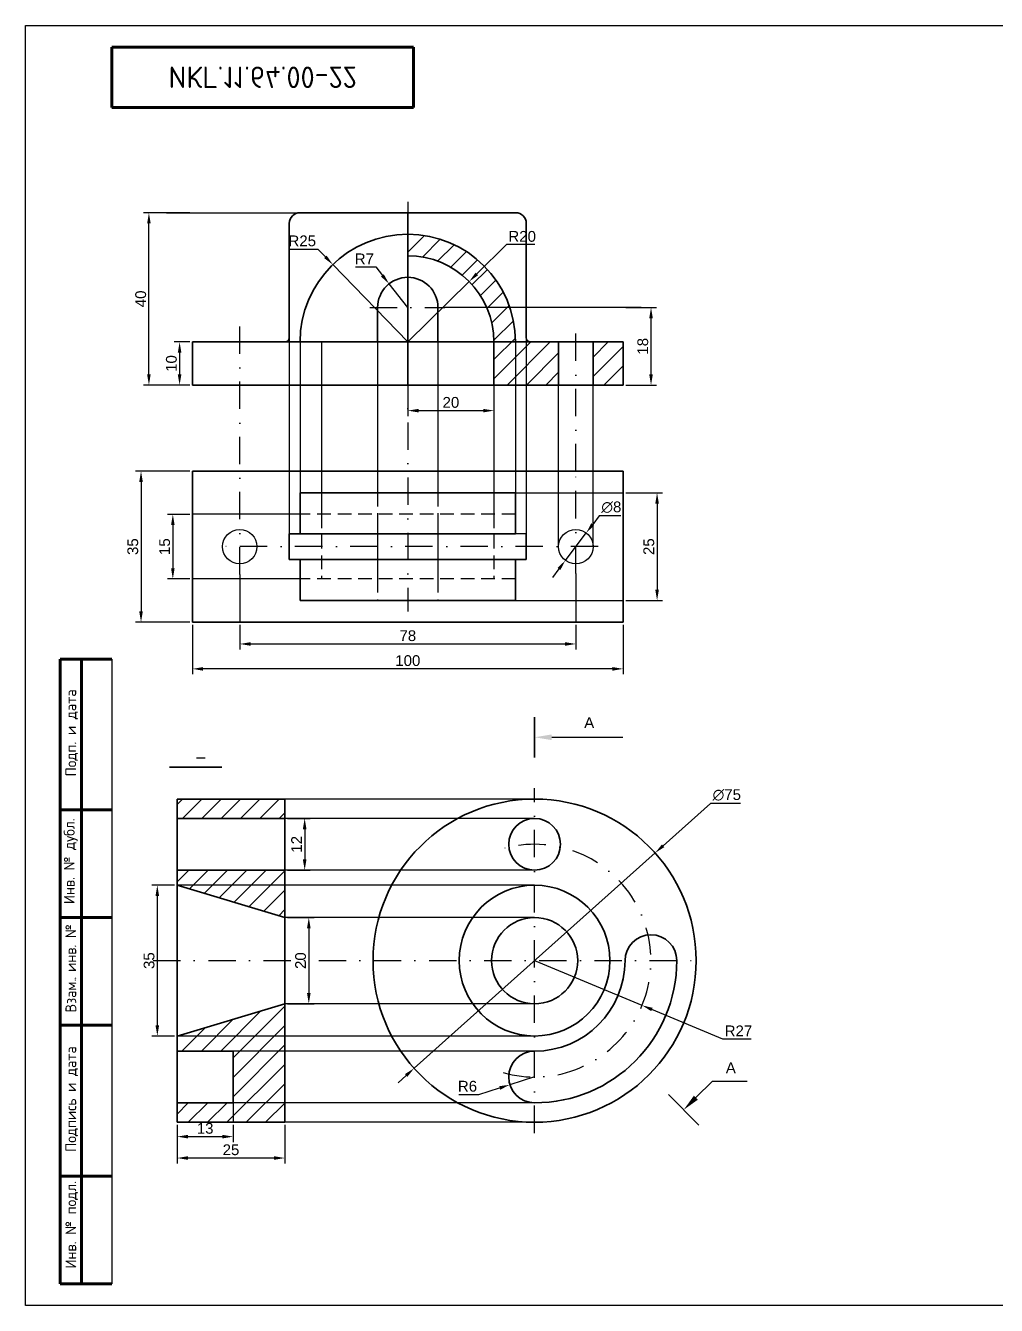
# Model space of a CAD drawing. Header units: millimetres. Extents: x 806 to 1740, y 602 to 1042.
# Drawn here: x 806.2 to 1031.5, y 745.2 to 1042.2 of the extents above; entities that cross this region are included whole.
import ezdxf
from ezdxf import colors
from ezdxf.entities.mleader import LeaderData, LeaderLine
from ezdxf.enums import TextEntityAlignment as Align
from ezdxf.math import Vec2, Vec3

# ---------------------------------------------------------------- set-up
doc = ezdxf.new("R2010")
doc.units = ezdxf.units.MM
doc.linetypes.add('невидимая2', pattern=[4.7625, 3.175, -1.5875])
doc.linetypes.add('штрихпунктирная2', pattern=[12.7, 6.35, -3.175, 0, -3.175])
for name, color, linetype in [('Невидимая', 7, 'невидимая2'), ('Осевая', 32, 'штрихпунктирная2'), ('Проекционная', 82, 'Continuous'), ('Размеры', 240, 'Continuous')]:
    doc.layers.add(name, color=color, linetype=linetype)
doc.layers.add('Основной', color=7, linetype='Continuous', lineweight=35)
doc.styles.add('GOST-2.304_Type-B', font='GOST Common.ttf')
doc.styles.get("Standard").update_dxf_attribs({"font": 'arial.ttf'})
doc.dimstyles.new('ISO-25', dxfattribs={"dimtxt": 2.5, "dimasz": 2.5, "dimexe": 1.25, "dimexo": 0.625, "dimtad": 1, "dimtoh": 1, "dimtxsty": 'Standard', "dimcen": 2.5, "dimadec": 0, "dimazin": 0, "dimtfac": 1, "dimtmove": 0, "dimatfit": 3, "dimfxl": 1, "dimarcsym": 0})

# ---------------------------------------------------------------- blocks, each defined once
blk = doc.blocks.new('ACAD_SPDS_TB_18')
at = {"linetype": 'Continuous', "lineweight": 60}
for p, q in [((-12, 145), (0, 145)), ((-12, 145), (-12, 0)), ((-7, 145), (-7, 0)), ((-12, 110), (0, 110)), ((-12, 85), (0, 85)), ((-12, 60), (0, 60)), ((-12, 25), (0, 25)), ((-12, 0), (0, 0))]:
    blk.add_line(p, q, dxfattribs=at)
at = {"linetype": 'Continuous', "lineweight": 30}
blk.add_line((0, 145), (0, 0), dxfattribs=at)
at = {"style": 'GOST-2.304_Type-B'}
for s, p in [('Подп. и дата', (-8.25, 117.77)), ('Инв. № дубл.', (-8.62, 88.14)), ('Взам. инв. №', (-8.25, 62.96)), ('. ', (-8.25, 70.58)), ('Подпись и дата', (-8.25, 30.64)), ('Инв. № подл.', (-8.25, 3.57))]:
    blk.add_text(s, height=2.5, rotation=90, dxfattribs=at).set_placement(p)
for tag, p in [('ПОДП_ДАТА_2', (-3.5, 127.5)), ('ИНВ_Н_ДУБЛ', (-3.65, 97.5)), ('ВЗАМ_ИНВ_Н', (-3.5, 71.94)), ('ПОДП_ДАТА_1', (-3.5, 42.5)), ('ИНВ_НОМ_ПОДЛ', (-3.5, 12.5))]:
    blk.add_attdef(tag, text='', height=2.5, rotation=90, dxfattribs=at).set_placement(p, align=Align.MIDDLE_CENTER)
at = {"style": 'GOST-2.304_Type-B', "flags": 1}
blk.add_attdef('ИДЕНТИФИКАТОР_НАДПИСИ', (-12.12, -11.58), '', height=2.5, dxfattribs=at)
blk = doc.blocks.new('ACAD_SPDS_TB_08')
at = {"linetype": 'Continuous', "lineweight": 60}
for p, q in [((0, 0), (0, -14)), ((70, 0), (0, 0)), ((70, 0), (70, -14)), ((70, -14), (0, -14))]:
    blk.add_line(p, q, dxfattribs=at)
at = {"style": 'GOST-2.304_Type-B', "flags": 8}
blk.add_attdef('ОБОЗНАЧЕНИЕ_ДОКУМЕНТА', text='', height=5, dxfattribs=at).set_placement((35, -7), align=Align.MIDDLE_CENTER)
at = {"style": 'GOST-2.304_Type-B', "flags": 1}
blk.add_attdef('ИДЕНТИФИКАТОР_НАДПИСИ', (-0.4, -20.95), '', height=2.5, dxfattribs=at)
blk = doc.blocks.new('*D24')
at = {"layer": 'Defpoints', "color": 0, "transparency": 16777216}
for p in [(894.9, 968.8), (914.9, 968.8), (914.9, 952.87)]:
    blk.add_point(p, dxfattribs=at)
at = {"layer": 'Размеры', "color": 0, "lineweight": -2, "transparency": 16777216}
for p, q in [((894.9, 968.18), (894.9, 951.62)), ((914.9, 968.18), (914.9, 951.62)), ((897.4, 952.87), (912.4, 952.87))]:
    blk.add_line(p, q, dxfattribs=at)
at = {"layer": 'Размеры', "color": 0, "transparency": 16777216}
for points in [[(897.4, 953.28), (897.4, 952.45), (894.9, 952.87)], [(912.4, 953.28), (912.4, 952.45), (914.9, 952.87)]]:
    blk.add_solid(points, dxfattribs=at)
at = {"layer": 'Размеры', "color": 0, "transparency": 16777216, "insert": (904.9, 954.77), "char_height": 2.5, "attachment_point": 5}
blk.add_mtext('20', dxfattribs=at)
blk = doc.blocks.new('*D26')
at = {"layer": 'Defpoints', "color": 0, "transparency": 16777216}
for p in [(844.9, 968.8), (841.93, 958.8), (844.9, 958.8)]:
    blk.add_point(p, dxfattribs=at)
at = {"layer": 'Размеры', "color": 0, "lineweight": -2, "transparency": 16777216}
for p, q in [((844.27, 968.8), (840.68, 968.8)), ((841.93, 966.3), (841.93, 961.3)), ((844.27, 958.8), (840.68, 958.8))]:
    blk.add_line(p, q, dxfattribs=at)
at = {"layer": 'Размеры', "color": 0, "transparency": 16777216}
for points in [[(841.51, 966.3), (842.35, 966.3), (841.93, 968.8)], [(841.51, 961.3), (842.35, 961.3), (841.93, 958.8)]]:
    blk.add_solid(points, dxfattribs=at)
at = {"layer": 'Размеры', "color": 0, "transparency": 16777216, "insert": (840.03, 963.8), "char_height": 2.5, "attachment_point": 5, "rotation": 90}
blk.add_mtext('10', dxfattribs=at)
blk = doc.blocks.new('*D27')
at = {"layer": 'Defpoints', "color": 0, "transparency": 16777216}
for p in [(834.81, 998.8), (844.9, 998.8), (844.9, 958.8)]:
    blk.add_point(p, dxfattribs=at)
at = {"layer": 'Размеры', "color": 0, "lineweight": -2, "transparency": 16777216}
for p, q in [((844.27, 998.8), (833.56, 998.8)), ((834.81, 961.3), (834.81, 996.3)), ((844.27, 958.8), (833.56, 958.8))]:
    blk.add_line(p, q, dxfattribs=at)
at = {"layer": 'Размеры', "color": 0, "transparency": 16777216}
for points in [[(834.39, 996.3), (835.22, 996.3), (834.81, 998.8)], [(834.39, 961.3), (835.22, 961.3), (834.81, 958.8)]]:
    blk.add_solid(points, dxfattribs=at)
at = {"layer": 'Размеры', "color": 0, "transparency": 16777216, "insert": (832.91, 978.8), "char_height": 2.5, "attachment_point": 5, "rotation": 90}
blk.add_mtext('40', dxfattribs=at)
blk = doc.blocks.new('*D28')
at = {"layer": 'Defpoints', "color": 0, "transparency": 16777216}
for p in [(944.9, 976.8), (951.35, 976.8), (944.9, 958.8)]:
    blk.add_point(p, dxfattribs=at)
at = {"layer": 'Размеры', "color": 0, "lineweight": -2, "transparency": 16777216}
for p, q in [((945.52, 976.8), (952.6, 976.8)), ((951.35, 961.3), (951.35, 974.3)), ((945.52, 958.8), (952.6, 958.8))]:
    blk.add_line(p, q, dxfattribs=at)
at = {"layer": 'Размеры', "color": 0, "transparency": 16777216}
for points in [[(950.93, 974.3), (951.77, 974.3), (951.35, 976.8)], [(950.93, 961.3), (951.77, 961.3), (951.35, 958.8)]]:
    blk.add_solid(points, dxfattribs=at)
at = {"layer": 'Размеры', "color": 0, "transparency": 16777216, "insert": (949.45, 967.8), "char_height": 2.5, "attachment_point": 5, "rotation": 90}
blk.add_mtext('18', dxfattribs=at)
blk = doc.blocks.new('*D29')
at = {"layer": 'Defpoints', "color": 0, "transparency": 16777216}
for p in [(844.9, 928.8), (840.36, 913.8), (844.9, 913.8)]:
    blk.add_point(p, dxfattribs=at)
at = {"layer": 'Размеры', "color": 0, "lineweight": -2, "transparency": 16777216}
for p, q in [((844.27, 928.8), (839.11, 928.8)), ((840.36, 926.3), (840.36, 916.3)), ((844.27, 913.8), (839.11, 913.8))]:
    blk.add_line(p, q, dxfattribs=at)
at = {"layer": 'Размеры', "color": 0, "transparency": 16777216}
for points in [[(839.95, 926.3), (840.78, 926.3), (840.36, 928.8)], [(839.95, 916.3), (840.78, 916.3), (840.36, 913.8)]]:
    blk.add_solid(points, dxfattribs=at)
at = {"layer": 'Размеры', "color": 0, "transparency": 16777216, "insert": (838.46, 921.3), "char_height": 2.5, "attachment_point": 5, "rotation": 90}
blk.add_mtext('15', dxfattribs=at)
blk = doc.blocks.new('*D30')
at = {"layer": 'Defpoints', "color": 0, "transparency": 16777216}
for p in [(844.9, 938.8), (832.98, 903.8), (844.9, 903.8)]:
    blk.add_point(p, dxfattribs=at)
at = {"layer": 'Размеры', "color": 0, "lineweight": -2, "transparency": 16777216}
for p, q in [((844.27, 938.8), (831.73, 938.8)), ((832.98, 936.3), (832.98, 906.3)), ((844.27, 903.8), (831.73, 903.8))]:
    blk.add_line(p, q, dxfattribs=at)
at = {"layer": 'Размеры', "color": 0, "transparency": 16777216}
for points in [[(832.56, 936.3), (833.4, 936.3), (832.98, 938.8)], [(832.56, 906.3), (833.4, 906.3), (832.98, 903.8)]]:
    blk.add_solid(points, dxfattribs=at)
at = {"layer": 'Размеры', "color": 0, "transparency": 16777216, "insert": (831.08, 921.3), "char_height": 2.5, "attachment_point": 5, "rotation": 90}
blk.add_mtext('35', dxfattribs=at)
blk = doc.blocks.new('*D31')
at = {"layer": 'Defpoints', "color": 0, "transparency": 16777216}
for p in [(936.31, 924.49), (931.48, 918.11)]:
    blk.add_point(p, dxfattribs=at)
at = {"layer": 'Размеры', "color": 0, "lineweight": -2, "transparency": 16777216}
for p, q in [((939.33, 928.48), (937.82, 926.48)), ((944.32, 928.48), (939.33, 928.48)), ((931.48, 918.11), (936.31, 924.49)), ((929.97, 916.12), (928.46, 914.13))]:
    blk.add_line(p, q, dxfattribs=at)
at = {"layer": 'Размеры', "color": 0, "transparency": 16777216}
for points in [[(937.49, 926.74), (938.15, 926.23), (936.31, 924.49)], [(929.64, 916.37), (930.3, 915.87), (931.48, 918.11)]]:
    blk.add_solid(points, dxfattribs=at)
at = {"layer": 'Размеры', "color": 0, "transparency": 16777216, "insert": (942.14, 930.45), "char_height": 2.5, "attachment_point": 5}
blk.add_mtext('∅8', dxfattribs=at)
blk = doc.blocks.new('*D32')
at = {"layer": 'Defpoints', "color": 0, "transparency": 16777216}
for p in [(944.9, 933.8), (944.9, 908.8), (952.75, 908.8)]:
    blk.add_point(p, dxfattribs=at)
at = {"layer": 'Размеры', "color": 0, "lineweight": -2, "transparency": 16777216}
for p, q in [((945.52, 933.8), (954, 933.8)), ((952.75, 931.3), (952.75, 911.3)), ((945.52, 908.8), (954, 908.8))]:
    blk.add_line(p, q, dxfattribs=at)
at = {"layer": 'Размеры', "color": 0, "transparency": 16777216}
for points in [[(952.34, 931.3), (953.17, 931.3), (952.75, 933.8)], [(952.34, 911.3), (953.17, 911.3), (952.75, 908.8)]]:
    blk.add_solid(points, dxfattribs=at)
at = {"layer": 'Размеры', "color": 0, "transparency": 16777216, "insert": (950.85, 921.3), "char_height": 2.5, "attachment_point": 5, "rotation": 90}
blk.add_mtext('25', dxfattribs=at)
blk = doc.blocks.new('*D33')
at = {"layer": 'Defpoints', "color": 0, "transparency": 16777216}
for p in [(855.9, 903.8), (933.9, 903.8), (933.9, 898.72)]:
    blk.add_point(p, dxfattribs=at)
at = {"layer": 'Размеры', "color": 0, "lineweight": -2, "transparency": 16777216}
for p, q in [((855.9, 903.18), (855.9, 897.47)), ((933.9, 903.18), (933.9, 897.47)), ((858.4, 898.72), (931.4, 898.72))]:
    blk.add_line(p, q, dxfattribs=at)
at = {"layer": 'Размеры', "color": 0, "transparency": 16777216}
for points in [[(858.4, 899.13), (858.4, 898.3), (855.9, 898.72)], [(931.4, 899.13), (931.4, 898.3), (933.9, 898.72)]]:
    blk.add_solid(points, dxfattribs=at)
at = {"layer": 'Размеры', "color": 0, "transparency": 16777216, "insert": (894.9, 900.62), "char_height": 2.5, "attachment_point": 5}
blk.add_mtext('78', dxfattribs=at)
blk = doc.blocks.new('*D34')
at = {"layer": 'Defpoints', "color": 0, "transparency": 16777216}
for p in [(844.9, 903.8), (944.9, 903.8), (844.9, 892.94)]:
    blk.add_point(p, dxfattribs=at)
at = {"layer": 'Размеры', "color": 0, "lineweight": -2, "transparency": 16777216}
for p, q in [((844.9, 903.18), (844.9, 891.69)), ((944.9, 903.18), (944.9, 891.69)), ((942.4, 892.94), (847.4, 892.94))]:
    blk.add_line(p, q, dxfattribs=at)
at = {"layer": 'Размеры', "color": 0, "transparency": 16777216}
for points in [[(847.4, 893.35), (847.4, 892.52), (844.9, 892.94)], [(942.4, 893.35), (942.4, 892.52), (944.9, 892.94)]]:
    blk.add_solid(points, dxfattribs=at)
at = {"layer": 'Размеры', "color": 0, "transparency": 16777216, "insert": (894.9, 894.84), "char_height": 2.5, "attachment_point": 5}
blk.add_mtext('100', dxfattribs=at)
blk = doc.blocks.new('*D35')
at = {"layer": 'Defpoints', "color": 0, "transparency": 16777216}
for p in [(952.29, 850.22), (896.36, 800.24)]:
    blk.add_point(p, dxfattribs=at)
at = {"layer": 'Размеры', "color": 0, "lineweight": -2, "transparency": 16777216}
for p, q in [((965.15, 861.71), (954.15, 851.88)), ((972.1, 861.71), (965.15, 861.71)), ((896.36, 800.24), (952.29, 850.22)), ((894.5, 798.57), (892.63, 796.91))]:
    blk.add_line(p, q, dxfattribs=at)
at = {"layer": 'Размеры', "color": 0, "transparency": 16777216}
for points in [[(953.87, 852.19), (954.43, 851.57), (952.29, 850.22)], [(894.22, 798.89), (894.78, 798.26), (896.36, 800.24)]]:
    blk.add_solid(points, dxfattribs=at)
at = {"layer": 'Размеры', "color": 0, "transparency": 16777216, "insert": (968.94, 863.68), "char_height": 2.5, "attachment_point": 5}
blk.add_mtext('∅75', dxfattribs=at)
blk = doc.blocks.new('*D36')
at = {"layer": 'Defpoints', "color": 0, "transparency": 16777216}
for p in [(924.32, 825.23), (949.25, 814.86)]:
    blk.add_point(p, dxfattribs=at)
at = {"layer": 'Размеры', "color": 0, "lineweight": -2, "transparency": 16777216}
for p, q in [((924.32, 825.23), (949.25, 814.86)), ((968.03, 807.04), (951.56, 813.9)), ((974.63, 807.04), (968.03, 807.04))]:
    blk.add_line(p, q, dxfattribs=at)
at = {"layer": 'Размеры', "color": 0, "transparency": 16777216}
blk.add_solid([(951.72, 814.28), (951.4, 813.51), (949.25, 814.86)], dxfattribs=at)
at = {"layer": 'Размеры', "color": 0, "transparency": 16777216, "insert": (971.64, 808.93), "char_height": 2.5, "attachment_point": 5}
blk.add_mtext('R27', dxfattribs=at)
blk = doc.blocks.new('*D37')
at = {"layer": 'Defpoints', "color": 0, "transparency": 16777216}
for p in [(918.6, 796.43), (924.32, 798.23)]:
    blk.add_point(p, dxfattribs=at)
at = {"layer": 'Размеры', "color": 0, "lineweight": -2, "transparency": 16777216}
for p, q in [((924.32, 798.23), (918.6, 796.43)), ((906.74, 794.17), (911.39, 794.17)), ((911.39, 794.17), (916.21, 795.68))]:
    blk.add_line(p, q, dxfattribs=at)
at = {"layer": 'Размеры', "color": 0, "transparency": 16777216}
blk.add_solid([(916.09, 796.08), (916.34, 795.28), (918.6, 796.43)], dxfattribs=at)
at = {"layer": 'Размеры', "color": 0, "transparency": 16777216, "insert": (908.75, 796.07), "char_height": 2.5, "attachment_point": 5}
blk.add_mtext('R6', dxfattribs=at)
blk = doc.blocks.new('*D38')
at = {"layer": 'Defpoints', "color": 0, "transparency": 16777216}
for p in [(866.36, 858.23), (866.36, 846.23), (870.96, 846.23)]:
    blk.add_point(p, dxfattribs=at)
at = {"layer": 'Размеры', "color": 0, "lineweight": -2, "transparency": 16777216}
for p, q in [((866.99, 858.23), (872.21, 858.23)), ((870.96, 855.73), (870.96, 848.73)), ((866.99, 846.23), (872.21, 846.23))]:
    blk.add_line(p, q, dxfattribs=at)
at = {"layer": 'Размеры', "color": 0, "transparency": 16777216}
for points in [[(870.54, 855.73), (871.38, 855.73), (870.96, 858.23)], [(870.54, 848.73), (871.38, 848.73), (870.96, 846.23)]]:
    blk.add_solid(points, dxfattribs=at)
at = {"layer": 'Размеры', "color": 0, "transparency": 16777216, "insert": (869.08, 852.23), "char_height": 2.5, "attachment_point": 5, "rotation": 90}
blk.add_mtext('12', dxfattribs=at)
blk = doc.blocks.new('*D39')
at = {"layer": 'Defpoints', "color": 0, "transparency": 16777216}
for p in [(866.36, 835.23), (866.36, 815.23), (871.92, 815.23)]:
    blk.add_point(p, dxfattribs=at)
at = {"layer": 'Размеры', "color": 0, "lineweight": -2, "transparency": 16777216}
for p, q in [((866.99, 835.23), (873.17, 835.23)), ((871.92, 832.73), (871.92, 817.73)), ((866.99, 815.23), (873.17, 815.23))]:
    blk.add_line(p, q, dxfattribs=at)
at = {"layer": 'Размеры', "color": 0, "transparency": 16777216}
for points in [[(871.5, 832.73), (872.34, 832.73), (871.92, 835.23)], [(871.5, 817.73), (872.34, 817.73), (871.92, 815.23)]]:
    blk.add_solid(points, dxfattribs=at)
at = {"layer": 'Размеры', "color": 0, "transparency": 16777216, "insert": (870.02, 825.23), "char_height": 2.5, "attachment_point": 5, "rotation": 90}
blk.add_mtext('20', dxfattribs=at)
blk = doc.blocks.new('*D40')
at = {"layer": 'Defpoints', "color": 0, "transparency": 16777216}
for p in [(841.36, 842.73), (836.76, 807.73), (841.36, 807.73)]:
    blk.add_point(p, dxfattribs=at)
at = {"layer": 'Размеры', "color": 0, "lineweight": -2, "transparency": 16777216}
for p, q in [((840.74, 842.73), (835.51, 842.73)), ((836.76, 840.23), (836.76, 810.23)), ((840.74, 807.73), (835.51, 807.73))]:
    blk.add_line(p, q, dxfattribs=at)
at = {"layer": 'Размеры', "color": 0, "transparency": 16777216}
for points in [[(836.34, 840.23), (837.17, 840.23), (836.76, 842.73)], [(836.34, 810.23), (837.17, 810.23), (836.76, 807.73)]]:
    blk.add_solid(points, dxfattribs=at)
at = {"layer": 'Размеры', "color": 0, "transparency": 16777216, "insert": (834.85, 825.23), "char_height": 2.5, "attachment_point": 5, "rotation": 90}
blk.add_mtext('35', dxfattribs=at)
blk = doc.blocks.new('*D41')
at = {"layer": 'Defpoints', "color": 0, "transparency": 16777216}
for p in [(841.36, 787.73), (854.36, 787.73), (854.36, 784.38)]:
    blk.add_point(p, dxfattribs=at)
at = {"layer": 'Размеры', "color": 0, "lineweight": -2, "transparency": 16777216}
for p, q in [((841.36, 787.1), (841.36, 783.13)), ((854.36, 787.1), (854.36, 783.13)), ((843.86, 784.38), (851.86, 784.38))]:
    blk.add_line(p, q, dxfattribs=at)
at = {"layer": 'Размеры', "color": 0, "transparency": 16777216}
for points in [[(843.86, 784.8), (843.86, 783.97), (841.36, 784.38)], [(851.86, 784.8), (851.86, 783.97), (854.36, 784.38)]]:
    blk.add_solid(points, dxfattribs=at)
at = {"layer": 'Размеры', "color": 0, "transparency": 16777216, "insert": (847.86, 786.29), "char_height": 2.5, "attachment_point": 5}
blk.add_mtext('13', dxfattribs=at)
blk = doc.blocks.new('*D42')
at = {"layer": 'Defpoints', "color": 0, "transparency": 16777216}
for p in [(841.36, 787.73), (866.36, 787.73), (841.36, 779.42)]:
    blk.add_point(p, dxfattribs=at)
at = {"layer": 'Размеры', "color": 0, "lineweight": -2, "transparency": 16777216}
for p, q in [((841.36, 787.1), (841.36, 778.17)), ((866.36, 787.1), (866.36, 778.17)), ((863.86, 779.42), (843.86, 779.42))]:
    blk.add_line(p, q, dxfattribs=at)
at = {"layer": 'Размеры', "color": 0, "transparency": 16777216}
for points in [[(843.86, 779.84), (843.86, 779), (841.36, 779.42)], [(863.86, 779.84), (863.86, 779), (866.36, 779.42)]]:
    blk.add_solid(points, dxfattribs=at)
at = {"layer": 'Размеры', "color": 0, "transparency": 16777216, "insert": (853.86, 781.32), "char_height": 2.5, "attachment_point": 5}
blk.add_mtext('25', dxfattribs=at)
blk = doc.blocks.new('*D45')
at = {"layer": 'Defpoints', "color": 0, "transparency": 16777216}
for p in [(877.5, 986.76), (894.9, 968.8)]:
    blk.add_point(p, dxfattribs=at)
at = {"layer": 'Размеры', "color": 0, "lineweight": -2, "transparency": 16777216}
for p, q in [((867.4, 990.35), (874.02, 990.35)), ((874.02, 990.35), (875.76, 988.55)), ((894.9, 968.8), (877.5, 986.76))]:
    blk.add_line(p, q, dxfattribs=at)
at = {"layer": 'Размеры', "color": 0, "transparency": 16777216}
blk.add_solid([(876.06, 988.84), (875.46, 988.27), (877.5, 986.76)], dxfattribs=at)
at = {"layer": 'Размеры', "color": 0, "transparency": 16777216, "insert": (870.4, 992.25), "char_height": 2.5, "attachment_point": 5}
blk.add_mtext('R25', dxfattribs=at)
blk = doc.blocks.new('*D46')
at = {"layer": 'Defpoints', "color": 0, "transparency": 16777216}
for p in [(909.15, 982.84), (894.9, 968.8)]:
    blk.add_point(p, dxfattribs=at)
at = {"layer": 'Размеры', "color": 0, "lineweight": -2, "transparency": 16777216}
for p, q in [((917.83, 991.39), (910.93, 984.59)), ((924.42, 991.39), (917.83, 991.39)), ((894.9, 968.8), (909.15, 982.84))]:
    blk.add_line(p, q, dxfattribs=at)
at = {"layer": 'Размеры', "color": 0, "transparency": 16777216}
blk.add_solid([(910.63, 984.89), (911.22, 984.29), (909.15, 982.84)], dxfattribs=at)
at = {"layer": 'Размеры', "color": 0, "transparency": 16777216, "insert": (921.44, 993.29), "char_height": 2.5, "attachment_point": 5}
blk.add_mtext('R20', dxfattribs=at)
blk = doc.blocks.new('*D47')
at = {"layer": 'Defpoints', "color": 0, "transparency": 16777216}
for p in [(890.55, 982.29), (894.9, 976.8)]:
    blk.add_point(p, dxfattribs=at)
at = {"layer": 'Размеры', "color": 0, "lineweight": -2, "transparency": 16777216}
for p, q in [((882.79, 986.21), (887.45, 986.21)), ((887.45, 986.21), (889, 984.25)), ((894.9, 976.8), (890.55, 982.29))]:
    blk.add_line(p, q, dxfattribs=at)
at = {"layer": 'Размеры', "color": 0, "transparency": 16777216}
blk.add_solid([(889.33, 984.51), (888.67, 983.99), (890.55, 982.29)], dxfattribs=at)
at = {"layer": 'Размеры', "color": 0, "transparency": 16777216, "insert": (884.81, 988.09), "char_height": 2.5, "attachment_point": 5}
blk.add_mtext('R7', dxfattribs=at)

msp = doc.modelspace()

# ---------------------------------------------------------------- hatches: boundary and pattern name
h = msp.add_hatch()
h.set_pattern_fill('ANSI31', color=256)
h.set_pattern_definition([(45, (344.8953, 358.8024), (-2.245064, 2.245064), [])])
h.paths.add_polyline_path([(894.895, 993.802), (894.895, 988.802, -0.4142136), (914.895, 968.802), (919.895, 968.802, 0.4142136)])
h.paths.add_polyline_path([(929.895, 958.802), (929.895, 968.802), (923.395, 968.802), (914.895, 968.802), (914.895, 958.802)])
h.paths.add_polyline_path([(944.895, 968.802), (937.895, 968.802), (937.895, 958.802), (944.895, 958.802)])
h = msp.add_hatch()
h.set_pattern_fill('ANSI31', color=256)
h.set_pattern_definition([(45, (394.3236, 55.2278), (-2.245064, 2.245064), [])])
h.paths.add_polyline_path([(866.363, 858.228), (866.363, 862.728), (841.363, 862.728), (841.363, 858.228)])
h.paths.add_polyline_path([(866.363, 835.228), (866.363, 846.228), (841.363, 846.228), (841.363, 842.728)])
h.paths.add_polyline_path([(866.363, 815.228), (841.363, 807.728), (841.363, 804.228), (854.363, 804.228), (854.363, 792.228), (841.363, 792.228), (841.363, 787.728), (854.363, 787.728), (866.363, 787.728)])

# ---------------------------------------------------------------- linework, layer by layer
for p, q in [((838.914, 998.802), (869.404, 998.802)), ((944.895, 938.802), (944.895, 925.302)), ((944.895, 938.802), (944.895, 925.302)), ((944.895, 938.802), (944.895, 933.802)), ((944.895, 938.802), (944.895, 924.302)), ((944.895, 938.802), (944.895, 928.802)), ((944.895, 938.802), (944.895, 928.802)), ((944.895, 938.802), (944.895, 933.802)), ((944.895, 938.802), (944.895, 933.802)), ((944.895, 938.802), (944.895, 928.802)), ((919.895, 933.802), (944.895, 933.802)), ((922.395, 924.302), (919.895, 924.302)), ((844.895, 903.802), (844.895, 917.302)), ((944.895, 903.802), (944.895, 913.802)), ((919.895, 908.802), (944.895, 908.802)), ((944.895, 903.802), (944.906, 908.802)), ((944.895, 903.802), (929.895, 903.802)), ((944.895, 903.802), (933.895, 903.802)), ((944.895, 903.802), (933.895, 903.802)), ((939.395, 903.802), (935.395, 903.802)), ((944.895, 903.802), (937.895, 903.802))]:
    msp.add_line(p, q)
for points in [[(806.184, 745.221), (806.184, 1042.221), (1226.184, 1042.221), (1226.184, 745.221), (806.184, 745.221)], [(845.874, 872.262), (847.874, 872.262)]]:
    msp.add_lwpolyline(points)
for centre in [(855.895, 921.302), (933.895, 921.302)]:
    msp.add_circle(centre, 4)
msp.add_arc((894.895, 968.802), 20, 0, 90)
at = {"layer": 'Невидимая'}
for p, q in [((887.895, 933.802), (887.895, 928.802)), ((901.895, 933.802), (901.895, 928.892)), ((919.895, 928.802), (869.895, 928.802)), ((874.895, 928.802), (874.895, 913.802)), ((914.895, 928.802), (914.895, 913.802)), ((919.895, 913.802), (869.895, 913.802)), ((887.895, 913.802), (887.895, 908.802)), ((901.895, 913.802), (901.895, 908.802))]:
    msp.add_line(p, q, dxfattribs=at)
at = {"layer": 'Осевая'}
for p, q in [((894.895, 1001.318), (894.895, 906.265)), ((886.074, 976.802), (903.493, 976.802)), ((855.895, 914.863), (855.895, 972.359)), ((933.895, 938.802), (933.895, 971.765)), ((933.895, 915.071), (933.895, 938.802)), ((939.065, 921.302), (849.601, 921.302)), ((924.324, 785.228), (924.324, 865.228)), ((835.819, 825.228), (963.667, 825.228))]:
    msp.add_line(p, q, dxfattribs=at)
msp.add_arc((924.324, 825.228), 27, 254.3049, 110.25769, dxfattribs=at)
at = {"layer": 'Основной'}
for p, q in [((869.895, 998.802), (919.895, 998.802)), ((894.895, 998.802), (894.895, 958.802)), ((867.395, 969.802), (867.395, 996.302)), ((922.395, 996.302), (922.395, 969.802)), ((887.895, 968.802), (887.895, 976.802)), ((901.895, 968.802), (901.895, 976.802)), ((844.895, 958.802), (844.895, 968.802)), ((844.895, 968.802), (866.395, 968.802)), ((866.395, 968.802), (923.395, 968.802)), ((914.895, 968.802), (914.895, 958.802)), ((923.395, 968.802), (944.895, 968.802)), ((929.895, 958.802), (929.895, 968.802)), ((937.895, 958.802), (937.895, 968.802)), ((944.895, 968.802), (944.895, 958.802)), ((944.895, 958.802), (844.895, 958.802)), ((844.895, 938.802), (944.895, 938.802)), ((844.895, 903.802), (844.895, 938.802)), ((844.895, 938.802), (844.895, 925.302)), ((944.895, 938.802), (944.895, 903.802)), ((919.895, 933.802), (869.895, 933.802)), ((869.895, 933.802), (869.895, 924.302)), ((919.895, 933.802), (919.895, 924.302)), ((867.395, 924.302), (867.395, 918.302)), ((919.895, 924.302), (867.395, 924.302)), ((922.395, 924.302), (922.395, 918.302)), ((944.895, 925.302), (944.895, 917.302)), ((919.895, 918.302), (867.395, 918.302)), ((869.895, 918.302), (869.895, 908.802)), ((922.395, 918.302), (919.895, 918.302)), ((919.895, 918.302), (919.895, 908.802)), ((944.895, 903.802), (944.895, 918.302)), ((944.895, 903.802), (944.895, 917.302)), ((944.895, 903.802), (944.895, 917.302)), ((919.895, 908.802), (869.895, 908.802)), ((944.895, 903.802), (844.895, 903.802)), ((844.895, 903.802), (855.895, 903.802)), ((924.324, 881.746), (924.324, 872.379)), ((839.573, 870.124), (851.737, 870.124)), ((841.363, 787.728), (841.363, 862.728)), ((841.363, 862.728), (866.363, 862.728)), ((866.363, 862.728), (866.363, 787.728)), ((866.363, 858.228), (841.363, 858.228)), ((866.363, 846.228), (841.363, 846.228)), ((841.363, 842.728), (866.363, 835.228)), ((841.363, 807.728), (866.363, 815.228)), ((854.363, 804.228), (841.363, 804.228)), ((854.363, 792.228), (854.363, 804.228)), ((955.406, 794.145), (962.477, 787.074)), ((854.363, 792.228), (841.363, 792.228)), ((866.363, 787.728), (841.363, 787.728)), ((841.363, 787.728), (854.363, 787.728))]:
    msp.add_line(p, q, dxfattribs=at)
for centre, radius in [((924.324, 825.228), 37.5), ((924.324, 852.228), 6), ((924.324, 825.228), 17.5), ((924.324, 825.228), 10)]:
    msp.add_circle(centre, radius, dxfattribs=at)
for centre, radius, start, end in [((869.895, 996.302), 2.5, 90, 180), ((919.895, 996.302), 2.5, 0, 90), ((894.895, 968.802), 25, 0, 180), ((894.895, 968.802), 20, 0, 90), ((894.895, 976.802), 7, 0, 180), ((866.395, 969.802), 1, 270, 0), ((923.395, 969.802), 1, 180, 270), ((951.324, 825.228), 6, 0, 180), ((924.324, 825.228), 21, 270, 0), ((924.324, 825.228), 33, 270, 0), ((924.324, 798.228), 6, 90, 270)]:
    msp.add_arc(centre, radius, start, end, dxfattribs=at)
at = {"layer": 'Проекционная'}
for p, q in [((867.395, 969.802), (867.395, 938.802)), ((869.895, 968.802), (869.895, 933.802)), ((874.895, 968.802), (874.895, 928.802)), ((887.895, 968.802), (887.895, 933.802)), ((901.895, 968.802), (901.895, 933.802)), ((919.895, 968.802), (919.895, 938.802)), ((922.395, 969.802), (922.395, 938.802)), ((914.895, 958.802), (914.895, 928.802)), ((929.895, 938.802), (929.895, 958.802)), ((937.895, 938.802), (937.895, 958.802)), ((867.395, 938.802), (867.395, 924.302)), ((919.895, 938.802), (919.895, 933.802)), ((922.395, 938.802), (922.395, 924.302)), ((929.895, 921.302), (929.895, 938.802)), ((937.895, 921.302), (937.895, 938.802)), ((887.895, 928.802), (887.895, 913.802)), ((901.895, 928.892), (901.895, 924.302)), ((901.895, 924.302), (901.895, 918.302)), ((901.895, 918.302), (901.895, 913.802)), ((924.324, 862.728), (866.363, 862.728)), ((924.324, 858.228), (866.363, 858.228)), ((924.324, 846.228), (866.363, 846.228)), ((924.324, 842.728), (841.363, 842.728)), ((924.324, 835.228), (866.363, 835.228)), ((924.324, 815.228), (866.363, 815.228)), ((924.324, 807.728), (841.363, 807.728)), ((924.324, 804.228), (854.363, 804.228)), ((866.363, 792.228), (854.363, 792.228)), ((924.324, 792.228), (866.363, 792.228)), ((924.324, 787.728), (866.363, 787.728))]:
    msp.add_line(p, q, dxfattribs=at)
at = {"layer": 'Размеры'}
for p, q in [((949.06, 976.802), (903.493, 976.802)), ((869.895, 928.802), (844.895, 928.802)), ((855.895, 914.863), (855.895, 903.802)), ((933.895, 915.071), (933.895, 903.802)), ((869.895, 913.802), (844.895, 913.802)), ((854.363, 792.228), (854.363, 787.728))]:
    msp.add_line(p, q, dxfattribs=at)

# ---------------------------------------------------------------- block references
ref = msp.add_blockref('ACAD_SPDS_TB_08', (826.184, 1037.221))
ref.add_attrib('ОБОЗНАЧЕНИЕ_ДОКУМЕНТА', 'ИКГ.11.64.00-22', dxfattribs={"height": 5, "style": 'GOST-2.304_Type-B', "text_generation_flag": 4}).set_placement((861.184, 1030.221), align=Align.MIDDLE_CENTER)
msp.add_blockref('ACAD_SPDS_TB_18', (826.184, 750.221))

# ---------------------------------------------------------------- texts
at = {"char_height": 2.5, "attachment_point": 5}
for width, insert in [(15.60925, (937.002, 880.455)), (11.49885, (969.874, 800.353))]:
    msp.add_mtext_dynamic_manual_height_columns('\\pxqc;А', width=width, gutter_width=12.5, heights=[0], dxfattribs=dict(at, insert=insert))

# ---------------------------------------------------------------- dimensions: what is measured, and where the dimension line sits
at = {"layer": 'Размеры'}
for base, p1, p2, picture, middle in [((834.808, 998.802), (844.895, 958.802), (844.895, 998.802), '*D27', (832.906, 978.802)), ((951.349, 976.802), (944.895, 958.802), (944.895, 976.802), '*D28', (949.448, 967.802)), ((841.929, 958.802), (844.895, 968.802), (844.895, 958.802), '*D26', (840.028, 963.802)), ((832.98, 903.802), (844.895, 938.802), (844.895, 903.802), '*D30', (831.078, 921.302)), ((952.753, 908.802), (944.895, 933.802), (944.895, 908.802), '*D32', (950.851, 921.302)), ((840.363, 913.802), (844.895, 928.802), (844.895, 913.802), '*D29', (838.462, 921.302)), ((870.96, 846.228), (866.363, 858.228), (866.363, 846.228), '*D38', (869.08, 852.228)), ((836.755, 807.728), (841.363, 842.728), (841.363, 807.728), '*D40', (834.853, 825.228)), ((871.92, 815.228), (866.363, 835.228), (866.363, 815.228), '*D39', (870.018, 825.228))]:
    dim = msp.add_linear_dim(base=base, p1=p1, p2=p2, angle=90, dimstyle='ISO-25', dxfattribs=at)
    dim.commit()
    dim.dimension.update_dxf_attribs({"geometry": picture, "text_midpoint": middle})
for center, mpoint, picture, middle in [((894.895, 968.802), (877.501, 986.759), '*D45', (870.401, 992.252)), ((894.895, 976.802), (890.552, 982.292), '*D47', (884.809, 988.088)), ((924.324, 798.228), (918.599, 796.43), '*D37', (908.754, 796.068))]:
    dim = msp.add_radius_dim(center=center, mpoint=mpoint, dimstyle='ISO-25', dxfattribs=at)
    dim.commit()
    dim.dimension.update_dxf_attribs({"geometry": picture, "text_midpoint": middle})
for center, mpoint, picture, middle in [((894.895, 968.802), (909.146, 982.835), '*D46', (921.442, 991.391)), ((924.324, 825.228), (949.253, 814.857), '*D36', (971.643, 807.045))]:
    dim = msp.add_radius_dim(center=center, mpoint=mpoint, dimstyle='ISO-25', dxfattribs=at)
    dim.commit()
    dim.dimension.update_dxf_attribs({"geometry": picture, "text_midpoint": middle, "dimtype": 164})
for base, p1, p2, picture, middle in [((914.895, 952.866), (894.895, 968.802), (914.895, 968.802), '*D24', (904.895, 954.768)), ((844.895, 892.938), (944.895, 903.802), (844.895, 903.802), '*D34', (894.895, 894.84)), ((933.895, 898.716), (855.895, 903.802), (933.895, 903.802), '*D33', (894.895, 900.618)), ((854.363, 784.384), (841.363, 787.728), (854.363, 787.728), '*D41', (847.863, 786.287)), ((841.363, 779.419), (866.363, 787.728), (841.363, 787.728), '*D42', (853.863, 781.32))]:
    dim = msp.add_linear_dim(base=base, p1=p1, p2=p2, dimstyle='ISO-25', dxfattribs=at)
    dim.commit()
    dim.dimension.update_dxf_attribs({"geometry": picture, "text_midpoint": middle})
dim = msp.add_diameter_dim_2p(p1=(931.48, 918.114), p2=(936.31, 924.491), dimstyle='ISO-25', dxfattribs=at)
dim.commit()
dim.dimension.update_dxf_attribs({"geometry": '*D31', "text_midpoint": (942.136, 930.449)})
dim = msp.add_diameter_dim_2p(p1=(896.362, 800.24), p2=(952.286, 850.215), dimstyle='ISO-25', dxfattribs=at)
dim.commit()
dim.dimension.update_dxf_attribs({"geometry": '*D35', "text_midpoint": (968.938, 861.714), "dimtype": 163})

# ---------------------------------------------------------------- leaders
ml = msp.add_multileader_mtext('Standard')
ml.set_content('', color=256)
ml.set_leader_properties()
ml.build(insert=Vec2(0, 0))
ctx = ml.context
ctx.base_point, ctx.plane_origin = Vec3(944.807, 877.063), Vec3(924.324, 877.063)
notes = []
notes.append((ctx, [(0, (1, 1, 0), (936.807, 877.063), (1, 0), 8, [(0, [(924.324, 877.063)], 0, [])])]))
ctx.mtext.insert, ctx.mtext.flow_direction = Vec3(946.807, 879.063), 5
ml = msp.add_multileader_mtext('Standard')
ml.set_content('', color=256)
ml.set_leader_properties()
ml.build(insert=Vec2(0, 0))
ctx = ml.context
ctx.base_point, ctx.plane_origin = Vec3(973.627, 797.295), Vec3(958.942, 790.61)
notes.append((ctx, [(0, (1, 1, 0), (965.627, 797.295), (1, 0), 8, [(0, [(958.942, 790.61)], 0, [])])]))
ctx.mtext.insert, ctx.mtext.flow_direction = Vec3(975.627, 799.295), 5
for ctx, leaders in notes:
    for number, flags, end, landing, length, lines in leaders:
        leader = LeaderData()
        leader.index, (leader.has_last_leader_line, leader.has_dogleg_vector, leader.attachment_direction) = number, flags
        leader.last_leader_point, leader.dogleg_vector, leader.dogleg_length = Vec3(end), Vec3(landing), length
        for number, points, colour, breaks in lines:
            line = LeaderLine()
            line.index, line.vertices, line.color, line.breaks = number, Vec3.list(points), colors.encode_raw_color(colour), breaks
            leader.lines.append(line)
        ctx.leaders.append(leader)

doc.saveas('drawing.dxf')
